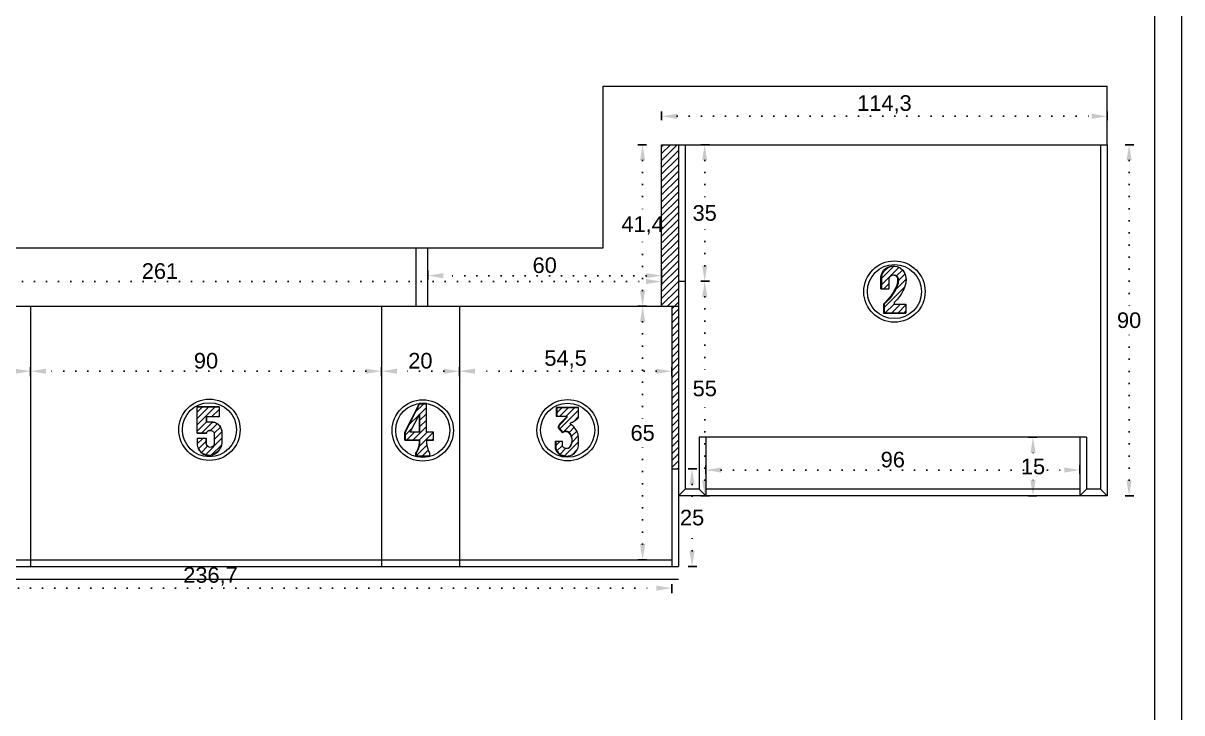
# Model space of a CAD drawing. Header units: inches. Extents: x 352 to 11605, y -941 to 2503.
# Drawn here: x 7781.8 to 8079, y 1470 to 1646.8 of the extents above; entities that cross this region are included whole.
import ezdxf

# ---------------------------------------------------------------- set-up
doc = ezdxf.new("R2010")
doc.units = ezdxf.units.IN
doc.header["$MEASUREMENT"] = 0
doc.linetypes.add('ACAD_ISO07W100', pattern=[3, 0, -3])
doc.styles.get("Standard").update_dxf_attribs({"font": 'arial.ttf'})
doc.dimstyles.new('ISO-25', dxfattribs={"dimtxt": 4, "dimasz": 4, "dimexe": 1.25, "dimexo": 0.625, "dimtad": 1, "dimtih": 1, "dimtoh": 1, "dimdec": 1, "dimtxsty": 'Standard', "dimcen": 2.5, "dimadec": 0, "dimazin": 0, "dimtfac": 1, "dimtdec": 1, "dimtmove": 0, "dimatfit": 3, "dimfxl": 1, "dimfxlon": 1, "dimarcsym": 0})
pattern_1 = [(45, (2522.9429, 871.8081), (-0.88388348, 0.88388348), [])]

# ---------------------------------------------------------------- blocks, each defined once
blk = doc.blocks.new('*D190')
at = {"color": 0, "lineweight": -2, "transparency": 16777216}
for p, q in [((7885.56, 1581.07), (7885.56, 1583.32)), ((7945.56, 1581.07), (7945.56, 1583.32))]:
    blk.add_line(p, q, dxfattribs=at)
at = {"color": 0, "linetype": 'ACAD_ISO07W100', "lineweight": -2, "transparency": 16777216}
blk.add_line((7941.56, 1582.07), (7889.56, 1582.07), dxfattribs=at)
at = {"color": 0, "transparency": 16777216}
for points in [[(7889.56, 1582.73), (7889.56, 1581.4), (7885.56, 1582.07)], [(7941.56, 1582.73), (7941.56, 1581.4), (7945.56, 1582.07)]]:
    blk.add_solid(points, dxfattribs=at)
at = {"layer": 'Defpoints', "color": 0, "transparency": 16777216}
for p in [(7885.56, 1582.07), (7885.56, 1574.23), (7945.56, 1574.23)]:
    blk.add_point(p, dxfattribs=at)
at = {"color": 0, "lineweight": 20, "transparency": 16777216, "insert": (7915.56, 1584.73), "char_height": 4, "attachment_point": 5}
blk.add_mtext('60', dxfattribs=at)
blk = doc.blocks.new('*D193')
at = {"color": 0, "lineweight": -2, "transparency": 16777216}
for p, q in [((7684.56, 1579.56), (7684.56, 1581.81)), ((7945.56, 1579.56), (7945.56, 1581.81))]:
    blk.add_line(p, q, dxfattribs=at)
at = {"color": 0, "linetype": 'ACAD_ISO07W100', "lineweight": -2, "transparency": 16777216}
blk.add_line((7688.56, 1580.56), (7941.56, 1580.56), dxfattribs=at)
at = {"color": 0, "transparency": 16777216}
for points in [[(7688.56, 1581.23), (7688.56, 1579.9), (7684.56, 1580.56)], [(7941.56, 1581.23), (7941.56, 1579.9), (7945.56, 1580.56)]]:
    blk.add_solid(points, dxfattribs=at)
at = {"layer": 'Defpoints', "color": 0, "transparency": 16777216}
for p in [(7945.56, 1580.56), (7684.56, 1574.23), (7945.56, 1574.23)]:
    blk.add_point(p, dxfattribs=at)
at = {"color": 0, "lineweight": 20, "transparency": 16777216, "insert": (7816.86, 1583.23), "char_height": 4, "attachment_point": 5}
blk.add_mtext('261', dxfattribs=at)
blk = doc.blocks.new('*D198')
at = {"color": 0, "lineweight": -2, "transparency": 16777216}
for p, q in [((7945.56, 1621.93), (7945.56, 1624.18)), ((8059.86, 1621.93), (8059.86, 1624.18))]:
    blk.add_line(p, q, dxfattribs=at)
at = {"color": 0, "linetype": 'ACAD_ISO07W100', "lineweight": -2, "transparency": 16777216}
blk.add_line((7949.56, 1622.93), (8055.86, 1622.93), dxfattribs=at)
at = {"color": 0, "transparency": 16777216}
for points in [[(7949.56, 1623.6), (7949.56, 1622.26), (7945.56, 1622.93)], [(8055.86, 1623.6), (8055.86, 1622.26), (8059.86, 1622.93)]]:
    blk.add_solid(points, dxfattribs=at)
at = {"layer": 'Defpoints', "color": 0, "transparency": 16777216}
for p in [(8059.86, 1622.93), (7945.56, 1615.63), (8059.86, 1615.63)]:
    blk.add_point(p, dxfattribs=at)
at = {"color": 0, "lineweight": 20, "transparency": 16777216, "insert": (8002.71, 1625.96), "char_height": 4, "attachment_point": 5}
blk.add_mtext('114,3', dxfattribs=at)
blk = doc.blocks.new('*D199')
at = {"color": 0, "lineweight": -2, "transparency": 16777216}
for p, q in [((7941.66, 1615.63), (7939.41, 1615.63)), ((7941.66, 1574.23), (7939.41, 1574.23))]:
    blk.add_line(p, q, dxfattribs=at)
at = {"color": 0, "linetype": 'ACAD_ISO07W100', "lineweight": -2, "transparency": 16777216}
for p, q in [((7940.66, 1611.63), (7940.66, 1597.96)), ((7940.66, 1578.23), (7940.66, 1591.9))]:
    blk.add_line(p, q, dxfattribs=at)
at = {"color": 0, "transparency": 16777216}
for points in [[(7940, 1611.63), (7941.33, 1611.63), (7940.66, 1615.63)], [(7940, 1578.23), (7941.33, 1578.23), (7940.66, 1574.23)]]:
    blk.add_solid(points, dxfattribs=at)
at = {"layer": 'Defpoints', "color": 0, "transparency": 16777216}
for p in [(7940.66, 1615.63), (7945.56, 1615.63), (7945.56, 1574.23)]:
    blk.add_point(p, dxfattribs=at)
at = {"color": 0, "lineweight": 20, "transparency": 16777216, "insert": (7940.66, 1594.93), "char_height": 4, "attachment_point": 5}
blk.add_mtext('41,4', dxfattribs=at)
blk = doc.blocks.new('*D200')
at = {"color": 0, "lineweight": -2, "transparency": 16777216}
for p, q in [((7711.46, 1502.95), (7711.46, 1500.7)), ((7948.16, 1502.95), (7948.16, 1500.7))]:
    blk.add_line(p, q, dxfattribs=at)
at = {"color": 0, "linetype": 'ACAD_ISO07W100', "lineweight": -2, "transparency": 16777216}
blk.add_line((7715.46, 1501.95), (7944.16, 1501.95), dxfattribs=at)
at = {"color": 0, "transparency": 16777216}
for points in [[(7715.46, 1502.61), (7715.46, 1501.28), (7711.46, 1501.95)], [(7944.16, 1502.61), (7944.16, 1501.28), (7948.16, 1501.95)]]:
    blk.add_solid(points, dxfattribs=at)
at = {"layer": 'Defpoints', "color": 0, "transparency": 16777216}
for p in [(7711.46, 1507.53), (7948.16, 1507.53), (7948.16, 1501.95)]:
    blk.add_point(p, dxfattribs=at)
at = {"color": 0, "lineweight": 20, "transparency": 16777216, "insert": (7829.81, 1504.97), "char_height": 4, "attachment_point": 5}
blk.add_mtext('236,7', dxfattribs=at)
blk = doc.blocks.new('*D202')
at = {"color": 0, "lineweight": -2, "transparency": 16777216}
for p, q in [((7763.66, 1558.57), (7763.66, 1556.32)), ((7783.66, 1558.57), (7783.66, 1556.32))]:
    blk.add_line(p, q, dxfattribs=at)
at = {"color": 0, "linetype": 'ACAD_ISO07W100', "lineweight": -2, "transparency": 16777216}
blk.add_line((7779.66, 1557.57), (7767.66, 1557.57), dxfattribs=at)
at = {"color": 0, "transparency": 16777216}
for points in [[(7767.66, 1558.24), (7767.66, 1556.9), (7763.66, 1557.57)], [(7779.66, 1558.24), (7779.66, 1556.9), (7783.66, 1557.57)]]:
    blk.add_solid(points, dxfattribs=at)
at = {"layer": 'Defpoints', "color": 0, "transparency": 16777216}
for p in [(7763.66, 1574.23), (7783.66, 1574.23), (7763.66, 1557.57)]:
    blk.add_point(p, dxfattribs=at)
at = {"color": 0, "lineweight": 20, "transparency": 16777216, "insert": (7773.66, 1560.24), "char_height": 4, "attachment_point": 5}
blk.add_mtext('20', dxfattribs=at)
blk = doc.blocks.new('*D203')
at = {"color": 0, "lineweight": -2, "transparency": 16777216}
for p, q in [((7783.66, 1558.57), (7783.66, 1556.32)), ((7873.66, 1558.57), (7873.66, 1556.32))]:
    blk.add_line(p, q, dxfattribs=at)
at = {"color": 0, "linetype": 'ACAD_ISO07W100', "lineweight": -2, "transparency": 16777216}
blk.add_line((7869.66, 1557.57), (7787.66, 1557.57), dxfattribs=at)
at = {"color": 0, "transparency": 16777216}
for points in [[(7787.66, 1558.24), (7787.66, 1556.9), (7783.66, 1557.57)], [(7869.66, 1558.24), (7869.66, 1556.9), (7873.66, 1557.57)]]:
    blk.add_solid(points, dxfattribs=at)
at = {"layer": 'Defpoints', "color": 0, "transparency": 16777216}
for p in [(7783.66, 1574.23), (7873.66, 1574.23), (7783.66, 1557.57)]:
    blk.add_point(p, dxfattribs=at)
at = {"color": 0, "lineweight": 20, "transparency": 16777216, "insert": (7828.66, 1560.24), "char_height": 4, "attachment_point": 5}
blk.add_mtext('90', dxfattribs=at)
blk = doc.blocks.new('*D204')
at = {"color": 0, "lineweight": -2, "transparency": 16777216}
for p, q in [((7873.66, 1558.57), (7873.66, 1556.32)), ((7893.66, 1558.57), (7893.66, 1556.32))]:
    blk.add_line(p, q, dxfattribs=at)
at = {"color": 0, "linetype": 'ACAD_ISO07W100', "lineweight": -2, "transparency": 16777216}
blk.add_line((7889.66, 1557.57), (7877.66, 1557.57), dxfattribs=at)
at = {"color": 0, "transparency": 16777216}
for points in [[(7877.66, 1558.24), (7877.66, 1556.9), (7873.66, 1557.57)], [(7889.66, 1558.24), (7889.66, 1556.9), (7893.66, 1557.57)]]:
    blk.add_solid(points, dxfattribs=at)
at = {"layer": 'Defpoints', "color": 0, "transparency": 16777216}
for p in [(7873.66, 1574.23), (7893.66, 1574.23), (7873.66, 1557.57)]:
    blk.add_point(p, dxfattribs=at)
at = {"color": 0, "lineweight": 20, "transparency": 16777216, "insert": (7883.66, 1560.24), "char_height": 4, "attachment_point": 5}
blk.add_mtext('20', dxfattribs=at)
blk = doc.blocks.new('*D205')
at = {"color": 0, "lineweight": -2, "transparency": 16777216}
for p, q in [((7893.66, 1558.57), (7893.66, 1556.32)), ((7948.16, 1558.57), (7948.16, 1556.32))]:
    blk.add_line(p, q, dxfattribs=at)
at = {"color": 0, "linetype": 'ACAD_ISO07W100', "lineweight": -2, "transparency": 16777216}
blk.add_line((7944.16, 1557.57), (7897.66, 1557.57), dxfattribs=at)
at = {"color": 0, "transparency": 16777216}
for points in [[(7897.66, 1558.24), (7897.66, 1556.9), (7893.66, 1557.57)], [(7944.16, 1558.24), (7944.16, 1556.9), (7948.16, 1557.57)]]:
    blk.add_solid(points, dxfattribs=at)
at = {"layer": 'Defpoints', "color": 0, "transparency": 16777216}
for p in [(7893.66, 1574.23), (7948.16, 1574.23), (7893.66, 1557.57)]:
    blk.add_point(p, dxfattribs=at)
at = {"color": 0, "lineweight": 20, "transparency": 16777216, "insert": (7920.91, 1560.59), "char_height": 4, "attachment_point": 5}
blk.add_mtext('54,5', dxfattribs=at)
blk = doc.blocks.new('*D206')
at = {"color": 0, "lineweight": -2, "transparency": 16777216}
for p, q in [((8064.48, 1615.63), (8066.73, 1615.63)), ((8064.48, 1525.63), (8066.73, 1525.63))]:
    blk.add_line(p, q, dxfattribs=at)
at = {"color": 0, "linetype": 'ACAD_ISO07W100', "lineweight": -2, "transparency": 16777216}
for p, q in [((8065.48, 1611.63), (8065.48, 1573.3)), ((8065.48, 1529.63), (8065.48, 1567.97))]:
    blk.add_line(p, q, dxfattribs=at)
at = {"color": 0, "transparency": 16777216}
for points in [[(8064.81, 1611.63), (8066.15, 1611.63), (8065.48, 1615.63)], [(8064.81, 1529.63), (8066.15, 1529.63), (8065.48, 1525.63)]]:
    blk.add_solid(points, dxfattribs=at)
at = {"layer": 'Defpoints', "color": 0, "transparency": 16777216}
for p in [(8059.86, 1615.63), (8065.48, 1615.63), (8059.86, 1525.63)]:
    blk.add_point(p, dxfattribs=at)
at = {"color": 0, "lineweight": 20, "transparency": 16777216, "insert": (8065.48, 1570.63), "char_height": 4, "attachment_point": 5}
blk.add_mtext('90', dxfattribs=at)
blk = doc.blocks.new('*D207')
at = {"color": 0, "lineweight": -2, "transparency": 16777216}
for p, q in [((7956.86, 1531.24), (7956.86, 1533.49)), ((8052.86, 1531.24), (8052.86, 1533.49))]:
    blk.add_line(p, q, dxfattribs=at)
at = {"color": 0, "linetype": 'ACAD_ISO07W100', "lineweight": -2, "transparency": 16777216}
blk.add_line((7960.86, 1532.24), (8048.86, 1532.24), dxfattribs=at)
at = {"color": 0, "transparency": 16777216}
for points in [[(7960.86, 1532.9), (7960.86, 1531.57), (7956.86, 1532.24)], [(8048.86, 1532.9), (8048.86, 1531.57), (8052.86, 1532.24)]]:
    blk.add_solid(points, dxfattribs=at)
at = {"layer": 'Defpoints', "color": 0, "transparency": 16777216}
for p in [(8052.86, 1532.24), (7956.86, 1525.63), (8052.86, 1525.63)]:
    blk.add_point(p, dxfattribs=at)
at = {"color": 0, "lineweight": 20, "transparency": 16777216, "insert": (8004.86, 1534.9), "char_height": 4, "attachment_point": 5}
blk.add_mtext('96', dxfattribs=at)
blk = doc.blocks.new('*D208')
at = {"color": 0, "lineweight": -2, "transparency": 16777216}
for p, q in [((7955.6, 1615.63), (7957.85, 1615.63)), ((7955.6, 1580.63), (7957.85, 1580.63))]:
    blk.add_line(p, q, dxfattribs=at)
at = {"color": 0, "linetype": 'ACAD_ISO07W100', "lineweight": -2, "transparency": 16777216}
for p, q in [((7956.6, 1611.63), (7956.6, 1600.8)), ((7956.6, 1584.63), (7956.6, 1595.46))]:
    blk.add_line(p, q, dxfattribs=at)
at = {"color": 0, "transparency": 16777216}
for points in [[(7955.94, 1611.63), (7957.27, 1611.63), (7956.6, 1615.63)], [(7955.94, 1584.63), (7957.27, 1584.63), (7956.6, 1580.63)]]:
    blk.add_solid(points, dxfattribs=at)
at = {"layer": 'Defpoints', "color": 0, "transparency": 16777216}
for p in [(7951.56, 1615.63), (7951.71, 1580.63), (7956.6, 1580.63)]:
    blk.add_point(p, dxfattribs=at)
at = {"color": 0, "lineweight": 20, "transparency": 16777216, "insert": (7956.6, 1598.13), "char_height": 4, "attachment_point": 5}
blk.add_mtext('35', dxfattribs=at)
blk = doc.blocks.new('*D209')
at = {"color": 0, "lineweight": -2, "transparency": 16777216}
for p, q in [((7955.62, 1580.63), (7957.87, 1580.63)), ((7955.62, 1525.63), (7957.87, 1525.63))]:
    blk.add_line(p, q, dxfattribs=at)
at = {"color": 0, "linetype": 'ACAD_ISO07W100', "lineweight": -2, "transparency": 16777216}
for p, q in [((7956.62, 1576.63), (7956.62, 1555.79)), ((7956.62, 1529.63), (7956.62, 1550.47))]:
    blk.add_line(p, q, dxfattribs=at)
at = {"color": 0, "transparency": 16777216}
for points in [[(7955.95, 1576.63), (7957.29, 1576.63), (7956.62, 1580.63)], [(7955.95, 1529.63), (7957.29, 1529.63), (7956.62, 1525.63)]]:
    blk.add_solid(points, dxfattribs=at)
at = {"layer": 'Defpoints', "color": 0, "transparency": 16777216}
for p in [(7950.86, 1580.63), (7951.55, 1525.63), (7956.62, 1525.63)]:
    blk.add_point(p, dxfattribs=at)
at = {"color": 0, "lineweight": 20, "transparency": 16777216, "insert": (7956.62, 1553.13), "char_height": 4, "attachment_point": 5}
blk.add_mtext('55', dxfattribs=at)
blk = doc.blocks.new('*D196')
at = {"color": 0, "lineweight": -2, "transparency": 16777216}
for p, q in [((8041.83, 1540.63), (8039.58, 1540.63)), ((8041.83, 1525.63), (8039.58, 1525.63))]:
    blk.add_line(p, q, dxfattribs=at)
at = {"color": 0, "linetype": 'ACAD_ISO07W100', "lineweight": -2, "transparency": 16777216}
for p, q in [((8040.83, 1536.63), (8040.83, 1535.8)), ((8040.83, 1529.63), (8040.83, 1530.47))]:
    blk.add_line(p, q, dxfattribs=at)
at = {"color": 0, "transparency": 16777216}
for points in [[(8040.17, 1536.63), (8041.5, 1536.63), (8040.83, 1540.63)], [(8040.17, 1529.63), (8041.5, 1529.63), (8040.83, 1525.63)]]:
    blk.add_solid(points, dxfattribs=at)
at = {"layer": 'Defpoints', "color": 0, "transparency": 16777216}
for p in [(8040.83, 1540.63), (8052.86, 1540.63), (8052.86, 1525.63)]:
    blk.add_point(p, dxfattribs=at)
at = {"color": 0, "lineweight": 20, "transparency": 16777216, "insert": (8040.83, 1533.13), "char_height": 4, "attachment_point": 5}
blk.add_mtext('15', dxfattribs=at)
blk = doc.blocks.new('*D197')
at = {"color": 0, "lineweight": -2, "transparency": 16777216}
for p, q in [((7941.68, 1574.23), (7939.43, 1574.23)), ((7941.68, 1509.23), (7939.43, 1509.23))]:
    blk.add_line(p, q, dxfattribs=at)
at = {"color": 0, "linetype": 'ACAD_ISO07W100', "lineweight": -2, "transparency": 16777216}
for p, q in [((7940.68, 1570.23), (7940.68, 1544.4)), ((7940.68, 1513.23), (7940.68, 1539.07))]:
    blk.add_line(p, q, dxfattribs=at)
at = {"color": 0, "transparency": 16777216}
for points in [[(7940.02, 1570.23), (7941.35, 1570.23), (7940.68, 1574.23)], [(7940.02, 1513.23), (7941.35, 1513.23), (7940.68, 1509.23)]]:
    blk.add_solid(points, dxfattribs=at)
at = {"layer": 'Defpoints', "color": 0, "transparency": 16777216}
for p in [(7948.16, 1574.23), (7940.68, 1509.23), (7948.16, 1509.23)]:
    blk.add_point(p, dxfattribs=at)
at = {"color": 0, "lineweight": 20, "transparency": 16777216, "insert": (7940.68, 1541.73), "char_height": 4, "attachment_point": 5}
blk.add_mtext('65', dxfattribs=at)
blk = doc.blocks.new('*D185')
at = {"color": 0, "lineweight": -2, "transparency": 16777216}
for p, q in [((7952.37, 1532.53), (7954.62, 1532.53)), ((7952.37, 1507.53), (7954.62, 1507.53))]:
    blk.add_line(p, q, dxfattribs=at)
at = {"color": 0, "linetype": 'ACAD_ISO07W100', "lineweight": -2, "transparency": 16777216}
for p, q in [((7953.37, 1528.53), (7953.37, 1522.7)), ((7953.37, 1511.53), (7953.37, 1517.37))]:
    blk.add_line(p, q, dxfattribs=at)
at = {"color": 0, "transparency": 16777216}
for points in [[(7952.7, 1528.53), (7954.04, 1528.53), (7953.37, 1532.53)], [(7952.7, 1511.53), (7954.04, 1511.53), (7953.37, 1507.53)]]:
    blk.add_solid(points, dxfattribs=at)
at = {"layer": 'Defpoints', "color": 0, "transparency": 16777216}
for p in [(7948.16, 1532.53), (7948.16, 1507.53), (7953.37, 1507.53)]:
    blk.add_point(p, dxfattribs=at)
at = {"color": 0, "lineweight": 20, "transparency": 16777216, "insert": (7953.37, 1520.03), "char_height": 4, "attachment_point": 5}
blk.add_mtext('25', dxfattribs=at)

msp = doc.modelspace()

# ---------------------------------------------------------------- hatches: boundary and pattern name
at = {"lineweight": 20}
h = msp.add_hatch(dxfattribs=at)
h.set_pattern_fill('ANSI31', color=256, scale=10)
h.set_pattern_definition(pattern_1)
h.paths.add_polyline_path([(7949.86, 1615.63), (7945.56, 1615.63), (7945.56, 1574.23), (7949.86, 1574.23)])
h = msp.add_hatch(dxfattribs=at)
h.set_pattern_fill('ANSI31', color=256, scale=9.218651)
h.set_pattern_definition([(45, (7276.2492, 2123.5158), (-0.8148213, 0.8148213), [])])
h.paths.add_polyline_path([(8008.21, 1574.79), (8005.17, 1574.79), (8005.17, 1575.15), (8005.48, 1575.44), (8005.78, 1575.75), (8006.06, 1576.07), (8006.33, 1576.41), (8006.59, 1576.75), (8006.83, 1577.1), (8007.06, 1577.46), (8007.27, 1577.84), (8007.47, 1578.22), (8007.65, 1578.6), (8007.82, 1579), (8007.88, 1579.15), (8007.97, 1579.4), (8008.05, 1579.65), (8008.12, 1579.91), (8008.17, 1580.17), (8008.21, 1580.43), (8008.24, 1580.69), (8008.25, 1580.96), (8008.25, 1581.22), (8008.24, 1581.49), (8008.21, 1581.75), (8007.95, 1582.65), (8007.45, 1583.44), (8006.75, 1584.05), (8005.99, 1584.4), (8005.19, 1584.51), (8004.28, 1584.38), (8003.44, 1584), (8002.75, 1583.39), (8002.25, 1582.61), (8002, 1581.72), (8002.01, 1580.8), (8002.01, 1578.67), (8003.91, 1578.67), (8003.91, 1581.47), (8004.09, 1581.8), (8004.33, 1582.04), (8004.64, 1582.2), (8004.98, 1582.25), (8005.19, 1582.21), (8005.32, 1582.2), (8005.33, 1582.19), (8005.53, 1582.16), (8005.83, 1582.01), (8006.08, 1581.77), (8006.24, 1581.47), (8006.3, 1581.14), (8006.3, 1580.92), (8006.29, 1580.71), (8006.27, 1580.49), (8006.24, 1580.28), (8006.2, 1580.07), (8006.14, 1579.86), (8006.08, 1579.65), (8006.01, 1579.45), (8005.93, 1579.25), (8005.84, 1579.05), (8005.74, 1578.83), (8005.53, 1578.42), (8005.31, 1578.01), (8005.07, 1577.62), (8004.82, 1577.23), (8004.55, 1576.85), (8004.27, 1576.49), (8003.98, 1576.13), (8003.67, 1575.79), (8003.35, 1575.46), (8003.02, 1575.14), (8002.68, 1574.83), (8002.68, 1572.48), (8008.21, 1572.48)])
h = msp.add_hatch(dxfattribs=at)
h.set_pattern_fill('ANSI31', color=256, scale=10)
h.set_pattern_definition(pattern_1)
h.paths.add_polyline_path([(7949.86, 1574.23), (7948.16, 1574.23), (7948.16, 1532.53), (7949.86, 1532.53)])
h = msp.add_hatch(dxfattribs=at)
h.set_pattern_fill('ANSI31', color=256, scale=9.218651)
h.set_pattern_definition([(45, (7189.5491, 2087.9031), (-0.8148213, 0.8148213), [])])
h.paths.add_polyline_path([(7885.21, 1549.23), (7883.47, 1549.23), (7879.73, 1541.95), (7879.73, 1539.91), (7883.47, 1539.91), (7883.47, 1539.61), (7883.46, 1539.34), (7883.44, 1539.08), (7883.41, 1538.82), (7883.37, 1538.57), (7883.31, 1538.31), (7883.24, 1538.06), (7883.16, 1537.81), (7883.07, 1537.57), (7882.96, 1537.33), (7882.85, 1537.09), (7882.72, 1536.86), (7882.58, 1536.64), (7882.58, 1535.85), (7886, 1535.85), (7886, 1536.58), (7885.88, 1536.84), (7885.76, 1537.1), (7885.66, 1537.37), (7885.57, 1537.64), (7885.48, 1537.91), (7885.41, 1538.19), (7885.35, 1538.46), (7885.3, 1538.75), (7885.26, 1539.03), (7885.23, 1539.31), (7885.21, 1539.6), (7885.21, 1539.91), (7887, 1539.91), (7887, 1541.95), (7885.21, 1541.95)])
h.paths.add_polyline_path([(7883.42, 1546.52), (7883.47, 1546.48), (7883.47, 1541.95), (7883.42, 1541.95), (7881.04, 1541.95)], flags=16)
h = msp.add_hatch(dxfattribs=at)
h.set_pattern_fill('ANSI31', color=256, scale=9.218651)
h.set_pattern_definition([(45, (7151.5746, 2087.9643), (-0.8148213, 0.8148213), [])])
h.paths.add_polyline_path([(7832.12, 1543.57), (7831.89, 1543.83), (7831.62, 1544.05), (7831.34, 1544.24), (7831.03, 1544.39), (7830.76, 1544.48), (7830.45, 1544.55), (7830.08, 1544.57), (7828.72, 1544.57), (7828.72, 1545.88), (7832.01, 1545.88), (7832.01, 1548.41), (7826.41, 1548.41), (7826.41, 1541.65), (7828.72, 1541.65), (7828.81, 1541.85), (7828.94, 1542.03), (7829.11, 1542.18), (7829.3, 1542.29), (7829.51, 1542.36), (7829.75, 1542.38), (7829.99, 1542.36), (7830.21, 1542.29), (7830.4, 1542.18), (7830.56, 1542.03), (7830.7, 1541.85), (7830.79, 1541.65), (7830.79, 1539.06), (7830.75, 1538.8), (7830.65, 1538.56), (7830.49, 1538.35), (7830.28, 1538.19), (7830.03, 1538.09), (7829.77, 1538.05), (7829.51, 1538.09), (7829.27, 1538.19), (7829.04, 1538.36), (7828.86, 1538.6), (7828.76, 1538.84), (7828.72, 1539.1), (7828.72, 1540.36), (7826.41, 1540.36), (7826.41, 1539.06), (7826.44, 1538.65), (7826.52, 1538.24), (7826.64, 1537.89), (7826.83, 1537.52), (7827.06, 1537.18), (7827.34, 1536.87), (7827.66, 1536.6), (7828, 1536.38), (7828.38, 1536.2), (7828.78, 1536.08), (7829.18, 1536.01), (7829.6, 1535.99), (7829.98, 1536.07), (7830.36, 1536.19), (7830.72, 1536.34), (7831.07, 1536.54), (7831.39, 1536.76), (7831.68, 1537.03), (7831.95, 1537.32), (7832.18, 1537.64), (7832.38, 1537.98), (7832.54, 1538.34), (7832.66, 1538.71), (7832.74, 1539.1), (7832.74, 1541.65), (7832.74, 1542), (7832.69, 1542.34), (7832.61, 1542.67), (7832.48, 1542.99), (7832.32, 1543.29)])
h = msp.add_hatch(dxfattribs=at)
h.set_pattern_fill('ANSI31', color=256, scale=9.218651)
h.set_pattern_definition([(45, (7209.6834, 2087.8513), (-0.8148213, 0.8148213), [])])
h.paths.add_polyline_path([(7924.24, 1548.23), (7918.67, 1548.23), (7918.67, 1546.07), (7921.1, 1546.07), (7921.23, 1546.04), (7921.23, 1545.67), (7919.52, 1543.94), (7919.41, 1543.82), (7919.36, 1543.75), (7919.32, 1543.68), (7919.28, 1543.6), (7919.25, 1543.53), (7919.22, 1543.45), (7919.2, 1543.37), (7919.19, 1543.29), (7919.17, 1543.13), (7919.17, 1543.05), (7920.18, 1541.87), (7920.22, 1541.9), (7920.34, 1541.99), (7920.48, 1542.07), (7920.63, 1542.12), (7920.78, 1542.15), (7920.93, 1542.16), (7921.07, 1542.16), (7921.22, 1542.15), (7921.37, 1542.12), (7921.52, 1542.07), (7921.65, 1542), (7921.78, 1541.91), (7921.89, 1541.8), (7922.08, 1541.57), (7922.24, 1541.32), (7922.38, 1541.05), (7922.48, 1540.78), (7922.56, 1540.49), (7922.61, 1540.2), (7922.62, 1539.9), (7922.61, 1539.6), (7922.56, 1539.31), (7922.49, 1539.02), (7922.38, 1538.74), (7922.25, 1538.48), (7922.16, 1538.28), (7922.02, 1538.11), (7921.86, 1537.96), (7921.67, 1537.86), (7921.54, 1537.82), (7921.33, 1537.75), (7921.11, 1537.73), (7920.89, 1537.75), (7920.68, 1537.82), (7920.49, 1537.92), (7920.32, 1538.07), (7920.19, 1538.24), (7920.09, 1538.44), (7920.09, 1539.55), (7918.41, 1539.55), (7918.41, 1537.75), (7918.53, 1537.47), (7918.67, 1537.2), (7918.85, 1536.95), (7919.05, 1536.72), (7919.27, 1536.51), (7919.51, 1536.32), (7919.77, 1536.17), (7920.05, 1536.03), (7920.34, 1535.93), (7920.63, 1535.86), (7920.94, 1535.82), (7921.24, 1535.81), (7921.61, 1535.84), (7921.97, 1535.91), (7922.32, 1536.02), (7922.58, 1536.14), (7922.86, 1536.31), (7923.16, 1536.53), (7923.42, 1536.79), (7923.66, 1537.08), (7923.86, 1537.39), (7924.03, 1537.73), (7924.15, 1538.08), (7924.24, 1538.44), (7924.24, 1540.33), (7924.22, 1540.69), (7924.17, 1541.05), (7924.1, 1541.4), (7923.99, 1541.75), (7923.85, 1542.09), (7923.69, 1542.41), (7923.5, 1542.72), (7923.28, 1543.01), (7923.04, 1543.28), (7922.77, 1543.53), (7922.49, 1543.76), (7922.19, 1543.96), (7922.19, 1544.33), (7922.39, 1544.39), (7922.58, 1544.47), (7922.77, 1544.55), (7922.96, 1544.65), (7923.14, 1544.75), (7923.31, 1544.86), (7923.49, 1544.98), (7923.65, 1545.11), (7923.81, 1545.25), (7923.96, 1545.39), (7924.1, 1545.55), (7924.24, 1545.71)])

# ---------------------------------------------------------------- linework, layer by layer
for p, q in [((7930.56, 1589.23), (7930.56, 1630.63)), ((7930.56, 1630.63), (8059.86, 1630.63)), ((8059.86, 1615.63), (8059.86, 1630.63)), ((7945.56, 1574.23), (7945.56, 1615.63)), ((7945.56, 1615.63), (8059.86, 1615.63)), ((7949.86, 1615.63), (7949.86, 1507.53)), ((7951.56, 1615.63), (7951.56, 1527.33)), ((8058.16, 1615.63), (8058.16, 1527.33)), ((8059.86, 1615.63), (8059.86, 1525.63)), ((7611.76, 1589.23), (7930.56, 1589.23)), ((7882.56, 1574.23), (7882.56, 1589.23)), ((7885.56, 1574.23), (7885.56, 1589.23)), ((7949.86, 1580.63), (7951.56, 1580.63)), ((7684.56, 1574.23), (7949.86, 1574.23)), ((7783.66, 1574.23), (7783.66, 1507.53)), ((7873.66, 1574.23), (7873.66, 1507.53)), ((7893.66, 1574.23), (7893.66, 1507.53)), ((7948.16, 1574.23), (7948.16, 1507.53)), ((7883.47, 1549.23), (7885.21, 1549.23)), ((7828.76, 1545.88), (7828.76, 1544.59)), ((7832.01, 1548.41), (7832.01, 1545.88)), ((7883.42, 1541.95), (7883.42, 1546.52)), ((7918.52, 1548.29), (7918.52, 1546.07)), ((7918.52, 1546.07), (7918.67, 1546.07)), ((7918.67, 1548.23), (7918.67, 1546.07)), ((7918.67, 1546.07), (7921.1, 1546.07)), ((7921.1, 1546.07), (7921.23, 1546.04)), ((7921.23, 1546.04), (7921.23, 1545.67)), ((7826.41, 1541.65), (7828.72, 1541.65)), ((7829.77, 1542.38), (7829.99, 1542.36)), ((7829.99, 1542.36), (7830.21, 1542.29)), ((7830.21, 1542.29), (7830.4, 1542.18)), ((7830.4, 1542.18), (7830.56, 1542.03)), ((7830.56, 1542.03), (7830.7, 1541.85)), ((7830.7, 1541.85), (7830.79, 1541.65)), ((7830.79, 1541.65), (7830.79, 1539.06)), ((7955.16, 1540.63), (7955.16, 1527.33)), ((8054.56, 1540.63), (7955.16, 1540.63)), ((7956.86, 1540.63), (7956.86, 1525.63)), ((8052.86, 1540.63), (8052.86, 1525.63)), ((8054.56, 1540.63), (8054.56, 1527.33)), ((7829.27, 1538.19), (7829.06, 1538.35)), ((7829.51, 1538.09), (7829.27, 1538.19)), ((7829.77, 1538.05), (7829.51, 1538.09)), ((7830.03, 1538.09), (7829.77, 1538.05)), ((7830.28, 1538.19), (7830.03, 1538.09)), ((7830.49, 1538.35), (7830.28, 1538.19)), ((7830.65, 1538.56), (7830.49, 1538.35)), ((7830.75, 1538.8), (7830.65, 1538.56)), ((7830.79, 1539.06), (7830.75, 1538.8)), ((7921.54, 1537.82), (7921.33, 1537.75)), ((7948.16, 1532.53), (7949.86, 1532.53)), ((7951.56, 1527.33), (7949.86, 1525.63)), ((8059.86, 1525.63), (7949.86, 1525.63)), ((7955.16, 1527.33), (7951.56, 1527.33)), ((7955.16, 1527.33), (7956.86, 1525.63)), ((8052.86, 1527.33), (7956.86, 1527.33)), ((8054.56, 1527.33), (8052.86, 1525.63)), ((8058.16, 1527.33), (8054.56, 1527.33)), ((8058.16, 1527.33), (8059.86, 1525.63)), ((7639.76, 1507.53), (7949.86, 1507.53)), ((7642.66, 1509.23), (7948.16, 1509.23)), ((7714.76, 1504.23), (7949.86, 1504.23))]:
    msp.add_line(p, q, dxfattribs=at)
for points in [[(7578.92, 2000.44), (7578.92, 1293.17), (8079.01, 1293.17), (8079.01, 2000.44)], [(7585.83, 1993.53), (7585.83, 1311.46), (8072.1, 1311.46), (8072.1, 1993.53)], [(7881.04, 1541.95), (7883.42, 1546.52), (7883.47, 1546.48), (7883.47, 1541.95), (7883.42, 1541.95)], [(7918.67, 1548.23), (7924.24, 1548.23), (7924.24, 1548.29), (7918.52, 1548.29)], [(7828.76, 1541.65), (7828.85, 1541.85), (7828.98, 1542.03), (7829.15, 1542.18), (7829.34, 1542.29), (7829.55, 1542.36), (7829.77, 1542.38), (7829.73, 1542.38), (7829.51, 1542.36), (7829.3, 1542.29), (7829.11, 1542.18), (7828.94, 1542.03), (7828.81, 1541.85), (7828.72, 1541.65)], [(7921.22, 1542.15), (7921.07, 1542.16), (7920.93, 1542.16), (7921.09, 1542.15), (7921.24, 1542.12), (7921.39, 1542.07), (7921.53, 1541.99), (7921.65, 1541.9), (7921.76, 1541.8), (7921.95, 1541.56), (7922.12, 1541.31), (7922.25, 1541.04), (7922.36, 1540.76), (7922.44, 1540.47), (7922.49, 1540.18), (7922.51, 1539.88), (7922.49, 1539.58), (7922.45, 1539.28), (7922.37, 1538.99), (7922.26, 1538.71), (7922.13, 1538.44), (7922.03, 1538.24), (7921.9, 1538.07), (7921.73, 1537.92), (7921.54, 1537.82), (7921.67, 1537.86), (7921.86, 1537.96), (7922.02, 1538.11), (7922.16, 1538.28), (7922.25, 1538.48), (7922.38, 1538.74), (7922.49, 1539.02), (7922.56, 1539.31), (7922.61, 1539.6), (7922.62, 1539.9), (7922.61, 1540.2), (7922.56, 1540.49), (7922.48, 1540.78), (7922.38, 1541.05), (7922.24, 1541.32), (7922.08, 1541.57), (7921.89, 1541.8), (7921.78, 1541.91), (7921.65, 1542), (7921.52, 1542.07), (7921.37, 1542.12)]]:
    msp.add_lwpolyline(points, close=True, dxfattribs=at)
for points in [[(8001.76, 1578.67), (8001.76, 1580.82), (8001.75, 1581.75), (8002.01, 1582.65), (8002.51, 1583.44), (8003.21, 1584.05), (8004.06, 1584.44), (8004.98, 1584.57), (8005.9, 1584.44), (8005.99, 1584.4), (8006.75, 1584.05), (8007.45, 1583.44), (8007.95, 1582.65), (8008.21, 1581.75), (8008.24, 1581.49), (8008.25, 1581.22), (8008.25, 1580.96), (8008.24, 1580.69), (8008.21, 1580.43), (8008.17, 1580.17), (8008.12, 1579.91), (8008.05, 1579.65), (8007.97, 1579.4), (8007.88, 1579.15), (8007.82, 1579), (8007.65, 1578.6), (8007.47, 1578.22), (8007.27, 1577.84), (8007.06, 1577.46), (8006.83, 1577.1), (8006.59, 1576.75), (8006.33, 1576.41), (8006.06, 1576.07), (8005.78, 1575.75), (8005.48, 1575.44), (8005.17, 1575.15), (8005.17, 1574.79), (8008.21, 1574.79), (8008.21, 1572.48), (8008.21, 1572.42), (8002.44, 1572.42)], [(8002.01, 1578.67), (8002.01, 1580.8), (8002, 1581.72), (8002.25, 1582.61), (8002.75, 1583.39), (8003.44, 1584), (8004.28, 1584.38), (8005.19, 1584.51), (8005.99, 1584.4)], [(8001.76, 1578.67), (8002.01, 1578.67), (8003.91, 1578.67), (8003.91, 1581.4), (8003.93, 1581.5), (8004.09, 1581.8), (8004.33, 1582.04), (8004.64, 1582.2), (8004.98, 1582.25), (8005.19, 1582.21), (8005.32, 1582.2), (8005.33, 1582.19)], [(8005.87, 1581.8), (8006.04, 1581.5), (8006.1, 1581.16), (8006.1, 1580.94), (8006.09, 1580.73), (8006.07, 1580.51), (8006.04, 1580.29), (8005.99, 1580.08), (8005.94, 1579.87), (8005.88, 1579.66), (8005.81, 1579.45), (8005.73, 1579.25), (8005.63, 1579.05), (8005.53, 1578.83), (8005.32, 1578.41), (8005.1, 1578.01), (8004.86, 1577.61), (8004.6, 1577.22), (8004.33, 1576.84), (8004.05, 1576.47), (8003.75, 1576.11), (8003.44, 1575.76), (8003.12, 1575.42), (8002.79, 1575.1), (8002.44, 1574.79), (8002.44, 1572.42), (8002.68, 1572.48), (8008.21, 1572.48)], [(8005.87, 1581.8), (8005.63, 1582.04), (8005.33, 1582.19), (8005.53, 1582.16), (8005.83, 1582.01), (8006.08, 1581.77), (8006.24, 1581.47), (8006.3, 1581.14), (8006.3, 1580.92), (8006.29, 1580.71), (8006.27, 1580.49), (8006.24, 1580.28), (8006.2, 1580.07), (8006.14, 1579.86), (8006.08, 1579.65), (8006.01, 1579.45), (8005.93, 1579.25), (8005.84, 1579.05), (8005.74, 1578.83), (8005.53, 1578.42), (8005.31, 1578.01), (8005.07, 1577.62), (8004.82, 1577.23), (8004.55, 1576.85), (8004.27, 1576.49), (8003.98, 1576.13), (8003.67, 1575.79), (8003.35, 1575.46), (8003.02, 1575.14), (8002.68, 1574.83)], [(8002.44, 1574.79), (8002.68, 1574.83), (8002.68, 1572.48)], [(7879.64, 1539.88), (7879.64, 1541.95), (7883.42, 1549.3)], [(7885.21, 1539.88), (7887, 1539.88), (7887, 1539.91), (7887, 1541.95), (7885.21, 1541.95), (7885.21, 1549.23), (7885.21, 1549.3), (7883.42, 1549.3), (7883.47, 1549.23), (7879.73, 1541.95), (7879.73, 1539.91)], [(7832.08, 1548.46), (7826.41, 1548.46), (7826.41, 1548.41)], [(7828.76, 1541.65), (7826.41, 1541.65), (7826.41, 1541.65), (7826.41, 1548.41), (7832.01, 1548.41), (7832.08, 1548.46), (7832.08, 1545.88), (7832.01, 1545.88), (7828.76, 1545.88), (7828.72, 1545.85), (7828.72, 1544.57), (7828.76, 1544.59), (7830.13, 1544.59), (7830.5, 1544.57), (7830.81, 1544.5), (7831.09, 1544.41), (7831.4, 1544.26), (7831.69, 1544.06), (7831.95, 1543.84), (7832.19, 1543.58), (7832.39, 1543.3)], [(7921.1, 1545.71), (7919.37, 1543.96), (7919.26, 1543.83), (7919.21, 1543.76), (7919.17, 1543.69), (7919.13, 1543.62), (7919.1, 1543.54), (7919.07, 1543.46), (7919.05, 1543.38), (7919.04, 1543.3), (7919.02, 1543.14), (7919.02, 1543.06), (7920.1, 1541.8), (7920.18, 1541.87), (7920.22, 1541.9), (7920.34, 1541.99), (7920.48, 1542.07), (7920.63, 1542.12), (7920.78, 1542.15), (7920.93, 1542.16)], [(7921.1, 1546.07), (7921.1, 1545.71), (7921.23, 1545.67), (7919.52, 1543.94), (7919.41, 1543.82), (7919.36, 1543.75), (7919.32, 1543.68), (7919.28, 1543.6), (7919.25, 1543.53), (7919.22, 1543.45), (7919.2, 1543.37), (7919.19, 1543.29), (7919.17, 1543.13), (7919.17, 1543.05), (7920.18, 1541.87)], [(7923.16, 1536.53), (7923.42, 1536.79), (7923.66, 1537.08), (7923.86, 1537.39), (7924.03, 1537.73), (7924.15, 1538.08), (7924.24, 1538.44), (7924.24, 1540.33), (7924.22, 1540.69), (7924.17, 1541.05), (7924.1, 1541.4), (7923.99, 1541.75), (7923.85, 1542.09), (7923.69, 1542.41), (7923.5, 1542.72), (7923.28, 1543.01), (7923.04, 1543.28), (7922.77, 1543.53), (7922.49, 1543.76), (7922.19, 1543.96), (7922.19, 1544.33), (7922.39, 1544.39), (7922.58, 1544.47), (7922.77, 1544.55), (7922.96, 1544.65), (7923.14, 1544.75), (7923.31, 1544.86), (7923.49, 1544.98), (7923.65, 1545.11), (7923.81, 1545.25), (7923.96, 1545.39), (7924.1, 1545.55), (7924.24, 1545.71), (7924.24, 1548.23)], [(7826.52, 1538.24), (7826.64, 1537.89), (7826.66, 1537.84), (7826.84, 1537.47), (7827.08, 1537.12), (7827.36, 1536.81), (7827.68, 1536.54), (7828.03, 1536.32), (7828.41, 1536.14), (7828.81, 1536.02), (7829.22, 1535.95), (7829.64, 1535.93), (7830.03, 1536.01), (7830.41, 1536.13), (7830.78, 1536.28), (7831.12, 1536.48), (7831.45, 1536.71), (7831.75, 1536.97), (7832.01, 1537.27), (7832.25, 1537.59), (7832.45, 1537.93), (7832.61, 1538.3), (7832.73, 1538.68), (7832.81, 1539.06), (7832.81, 1541.65), (7832.81, 1541.99), (7832.77, 1542.34), (7832.68, 1542.67), (7832.56, 1543), (7832.39, 1543.3)], [(7828.72, 1544.57), (7830.08, 1544.57), (7830.45, 1544.55), (7830.76, 1544.48), (7831.03, 1544.39), (7831.34, 1544.24), (7831.62, 1544.05), (7831.89, 1543.83), (7832.12, 1543.57), (7832.32, 1543.29), (7832.48, 1542.99), (7832.61, 1542.67), (7832.69, 1542.34), (7832.74, 1542), (7832.74, 1541.65), (7832.74, 1539.1), (7832.66, 1538.71), (7832.54, 1538.34), (7832.38, 1537.98), (7832.18, 1537.64), (7831.95, 1537.32), (7831.68, 1537.03), (7831.39, 1536.76), (7831.07, 1536.54), (7830.72, 1536.34), (7830.36, 1536.19), (7829.98, 1536.07), (7829.6, 1535.99), (7829.18, 1536.01), (7828.78, 1536.08), (7828.38, 1536.2), (7828, 1536.38), (7827.66, 1536.6), (7827.34, 1536.87), (7827.06, 1537.18), (7826.83, 1537.52), (7826.64, 1537.89)], [(7828.89, 1538.56), (7828.79, 1538.8), (7828.76, 1539.06), (7828.76, 1540.36), (7828.72, 1540.36), (7826.41, 1540.36), (7826.41, 1539.06), (7826.44, 1538.65), (7826.52, 1538.24)], [(7828.89, 1538.56), (7829.06, 1538.35), (7829.02, 1538.39), (7828.86, 1538.6), (7828.76, 1538.84), (7828.72, 1539.1), (7828.72, 1540.36)], [(7883.42, 1539.88), (7879.64, 1539.88), (7879.73, 1539.91), (7883.47, 1539.91)], [(7887, 1539.91), (7885.24, 1539.91), (7885.21, 1539.88), (7885.21, 1539.6), (7885.23, 1539.31), (7885.26, 1539.03), (7885.3, 1538.75), (7885.35, 1538.46), (7885.41, 1538.19), (7885.48, 1537.91), (7885.57, 1537.64), (7885.66, 1537.37), (7885.76, 1537.1), (7885.88, 1536.84), (7886, 1536.58), (7886, 1535.85), (7886, 1535.79), (7882.53, 1535.79), (7882.53, 1536.58), (7882.67, 1536.8), (7882.79, 1537.04), (7882.91, 1537.27), (7883.02, 1537.51), (7883.11, 1537.76), (7883.19, 1538.01), (7883.26, 1538.27), (7883.32, 1538.52), (7883.36, 1538.79), (7883.4, 1539.05), (7883.41, 1539.31), (7883.42, 1539.58)], [(7883.42, 1539.58), (7883.42, 1539.88), (7883.47, 1539.91), (7883.47, 1539.61), (7883.46, 1539.34), (7883.44, 1539.08), (7883.41, 1538.82), (7883.37, 1538.57), (7883.31, 1538.31), (7883.24, 1538.06), (7883.16, 1537.81), (7883.07, 1537.57), (7882.96, 1537.33), (7882.85, 1537.09), (7882.72, 1536.86), (7882.58, 1536.64), (7882.58, 1535.85)], [(7921.33, 1537.75), (7921.11, 1537.73), (7920.89, 1537.75), (7920.68, 1537.82), (7920.49, 1537.92), (7920.32, 1538.07), (7920.19, 1538.24), (7920.09, 1538.44), (7920.09, 1539.55), (7918.41, 1539.55), (7918.25, 1539.55), (7918.25, 1537.7), (7918.37, 1537.42), (7918.52, 1537.15), (7918.69, 1536.9), (7918.9, 1536.66), (7919.12, 1536.45), (7919.37, 1536.27), (7919.63, 1536.11), (7919.91, 1535.97), (7920.2, 1535.87), (7920.5, 1535.8), (7920.8, 1535.75), (7921.11, 1535.74), (7921.48, 1535.77), (7921.85, 1535.85), (7922.2, 1535.96), (7922.54, 1536.12), (7922.58, 1536.14), (7922.86, 1536.31), (7923.16, 1536.53)], [(7918.41, 1539.55), (7918.41, 1537.75), (7918.53, 1537.47), (7918.67, 1537.2), (7918.85, 1536.95), (7919.05, 1536.72), (7919.27, 1536.51), (7919.51, 1536.32), (7919.77, 1536.17), (7920.05, 1536.03), (7920.34, 1535.93), (7920.63, 1535.86), (7920.94, 1535.82), (7921.24, 1535.81), (7921.61, 1535.84), (7921.97, 1535.91), (7922.32, 1536.02), (7922.58, 1536.14)], [(7882.53, 1535.79), (7882.58, 1535.85), (7886, 1535.85)]]:
    msp.add_lwpolyline(points, dxfattribs=at)
for centre, radius in [((8005.28, 1578), 7.86), ((8005.28, 1578), 6.94), ((7829.55, 1542.56), 7.86), ((7829.55, 1542.56), 6.94), ((7884.27, 1542.39), 7.86), ((7884.27, 1542.39), 6.94), ((7921.44, 1542.45), 7.86), ((7921.44, 1542.45), 6.94)]:
    msp.add_circle(centre, radius, dxfattribs=at)

# ---------------------------------------------------------------- dimensions: what is measured, and where the dimension line sits
for base, p1, p2, picture, middle in [((8059.86, 1622.93), (7945.56, 1615.63), (8059.86, 1615.63), '*D198', (8002.71, 1625.96)), ((7885.56, 1582.07), (7945.56, 1574.23), (7885.56, 1574.23), '*D190', (7915.56, 1584.73)), ((7763.66, 1557.57), (7783.66, 1574.23), (7763.66, 1574.23), '*D202', (7773.66, 1560.24)), ((7783.66, 1557.57), (7873.66, 1574.23), (7783.66, 1574.23), '*D203', (7828.66, 1560.24)), ((7873.66, 1557.57), (7893.66, 1574.23), (7873.66, 1574.23), '*D204', (7883.66, 1560.24)), ((7893.66, 1557.57), (7948.16, 1574.23), (7893.66, 1574.23), '*D205', (7920.91, 1560.59)), ((8052.86, 1532.24), (7956.86, 1525.63), (8052.86, 1525.63), '*D207', (8004.86, 1534.9)), ((7948.16, 1501.95), (7711.46, 1507.53), (7948.16, 1507.53), '*D200', (7829.81, 1504.97))]:
    dim = msp.add_linear_dim(base=base, p1=p1, p2=p2, dimstyle='ISO-25', dxfattribs=at)
    dim.commit()
    dim.dimension.update_dxf_attribs({"geometry": picture, "text_midpoint": middle})
for base, p1, p2, angle, picture, middle in [((7940.66, 1615.63), (7945.56, 1574.23), (7945.56, 1615.63), 270, '*D199', (7940.66, 1594.93)), ((7956.6, 1580.63), (7951.56, 1615.63), (7951.71, 1580.63), 90, '*D208', (7956.6, 1598.13)), ((8065.48, 1615.63), (8059.86, 1525.63), (8059.86, 1615.63), 270, '*D206', (8065.48, 1570.63)), ((7956.62, 1525.63), (7950.86, 1580.63), (7951.55, 1525.63), 90, '*D209', (7956.62, 1553.13)), ((7940.68, 1509.23), (7948.16, 1574.23), (7948.16, 1509.23), 90, '*D197', (7940.68, 1541.73))]:
    dim = msp.add_linear_dim(base=base, p1=p1, p2=p2, angle=angle, dimstyle='ISO-25', dxfattribs=at)
    dim.commit()
    dim.dimension.update_dxf_attribs({"geometry": picture, "text_midpoint": middle})
dim = msp.add_linear_dim(base=(7945.56, 1580.56), p1=(7684.56, 1574.23), p2=(7945.56, 1574.23), dimstyle='ISO-25', dxfattribs=at)
dim.commit()
dim.dimension.update_dxf_attribs({"geometry": '*D193', "text_midpoint": (7816.86, 1580.56), "dimtype": 160})
for base, p1, p2, angle, picture, middle in [((8040.83, 1540.63), (8052.86, 1525.63), (8052.86, 1540.63), 270, '*D196', (8040.83, 1533.13)), ((7953.37, 1507.53), (7948.16, 1532.53), (7948.16, 1507.53), 90, '*D185', (7953.37, 1520.03))]:
    dim = msp.add_linear_dim(base=base, p1=p1, p2=p2, angle=angle, dimstyle='ISO-25', dxfattribs=at)
    dim.commit()
    dim.dimension.update_dxf_attribs({"geometry": picture, "text_midpoint": middle, "dimtype": 160})

doc.saveas('drawing.dxf')
